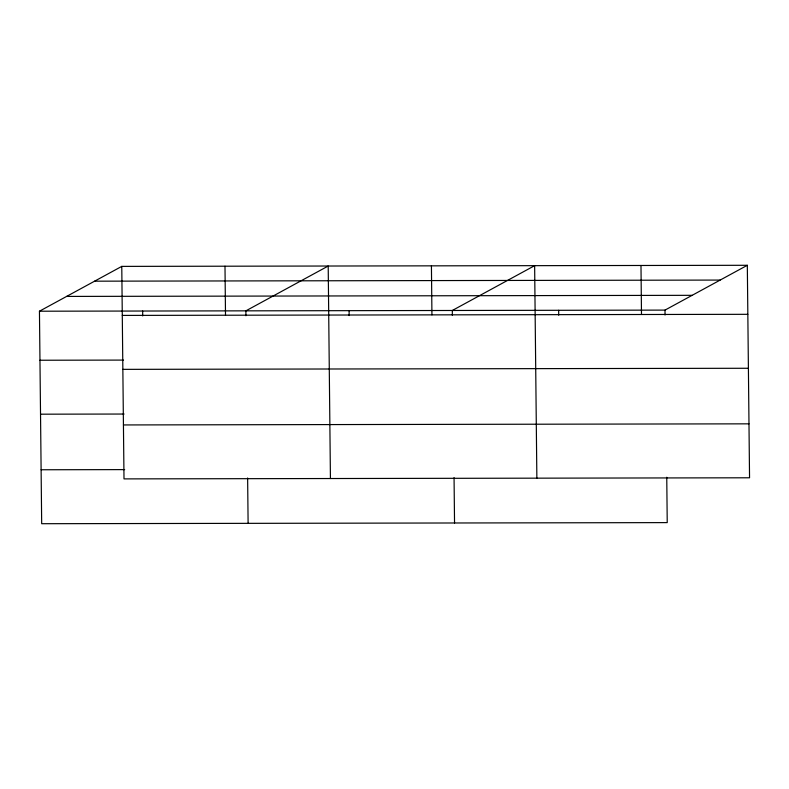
<?xml version="1.0" encoding="UTF-8"?>
<svg xmlns="http://www.w3.org/2000/svg" width="789" height="789" viewBox="0 0 789 789"><rect width="100%" height="100%" fill="white"/><g stroke="black" fill="none" stroke-linecap="round" stroke-linejoin="round"><path stroke-width="1.18" d="M666.754 477.246L667.228 522.614L41.679 523.709L39.45 311.211L121.772 266.386L747.321 265.291L749.55 477.789L124.001 478.893L121.772 266.386M39.45 311.211L664.999 310.107L747.321 265.291M94.611 281.18L720.16 280.075M66.621 296.417L692.17 295.323M122.285 315.413L747.834 314.318M39.963 360.238L123.518 360.09M122.847 369.36L748.406 368.266M40.525 414.186L124.08 414.038M123.429 424.946L748.988 423.841M41.107 469.761L124.662 469.613M664.999 310.107L665.048 315.008M640.984 265.479L641.496 314.505M558.661 310.294L558.711 315.196M536.865 478.164L534.636 265.666L452.314 310.481L452.363 315.383M454.06 477.621L454.543 522.989M431.425 265.844L431.938 314.87M349.093 310.669L349.152 315.57M330.433 478.528L328.204 266.031L245.882 310.846L245.931 315.748M247.628 477.986L248.111 523.344M224.993 266.209L225.506 315.235M142.661 311.024L142.72 315.935"/></g></svg>
